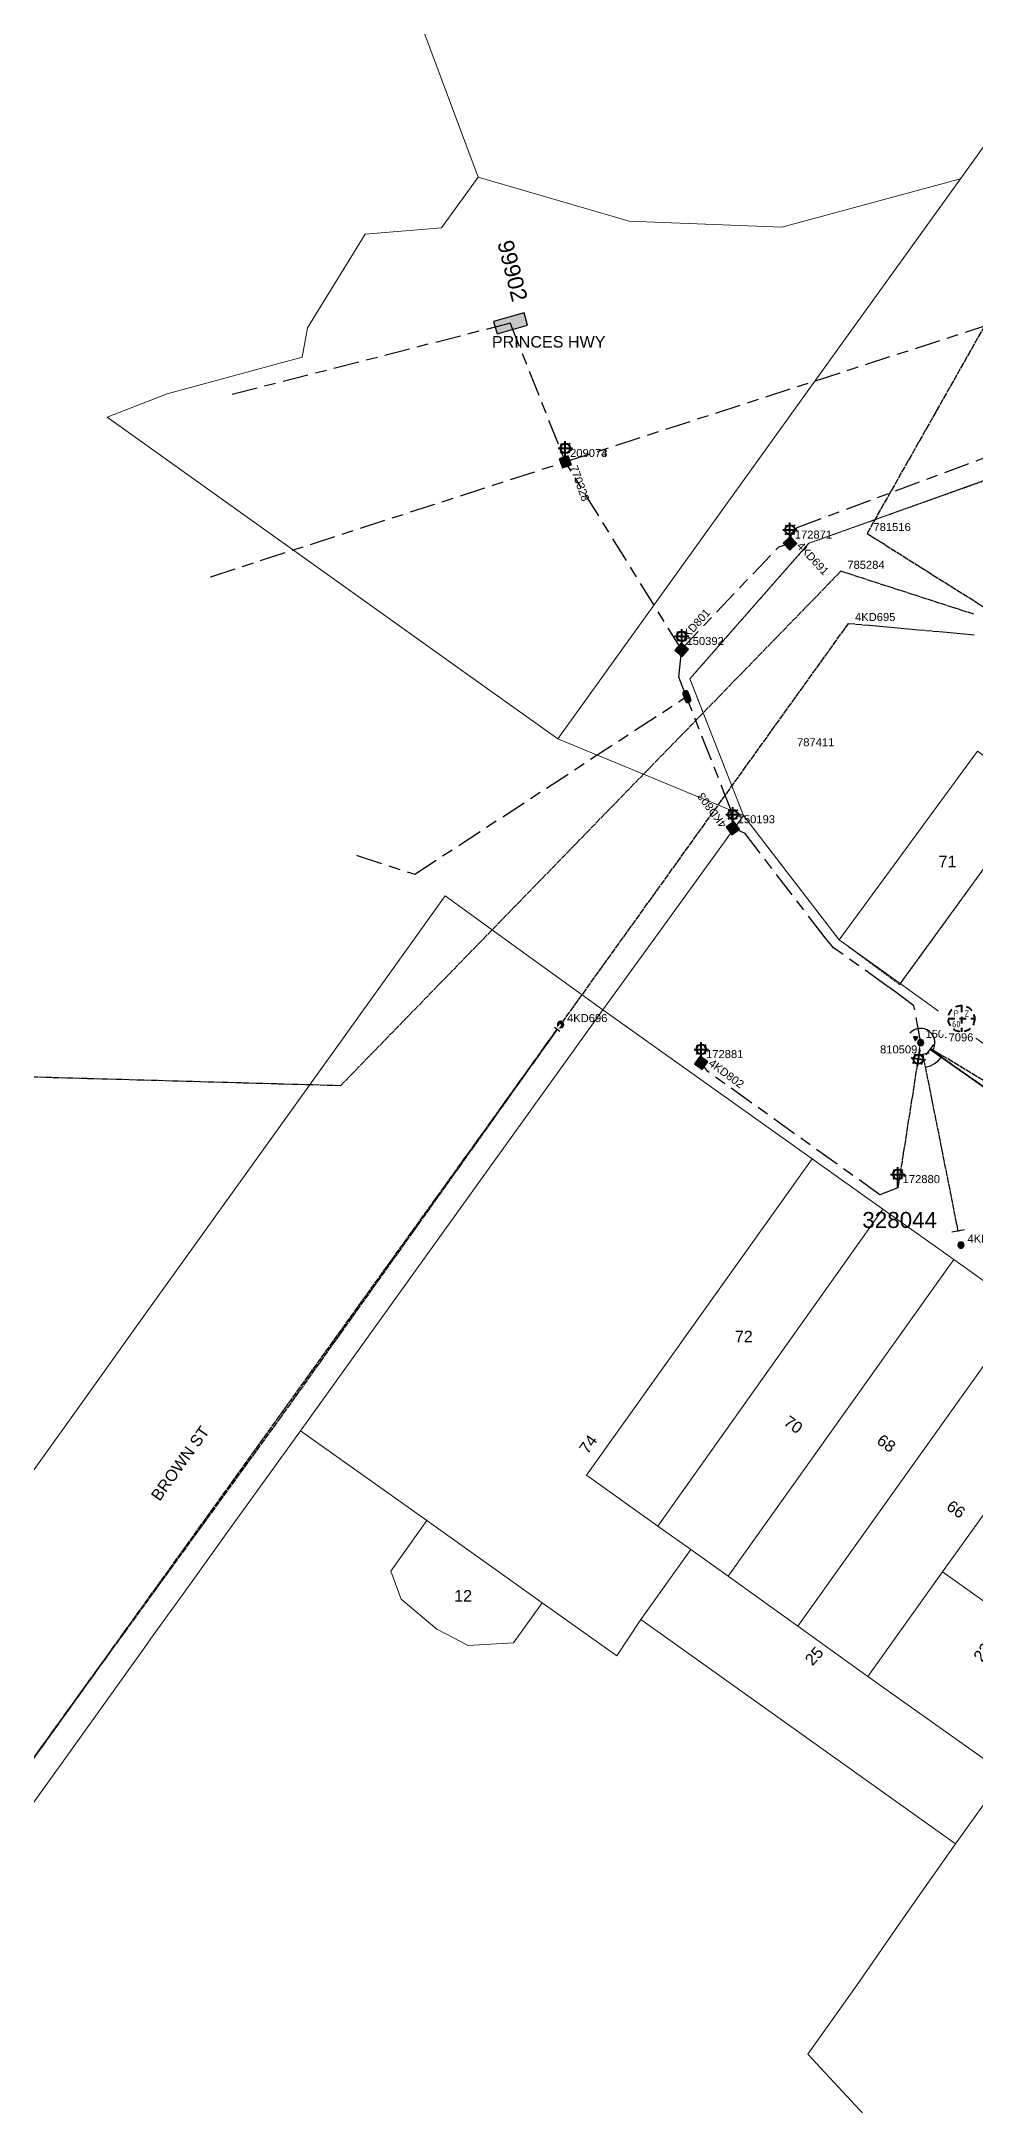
# Model space of a CAD drawing. Header units: metres. Extents: x 299415 to 303661, y 6161831 to 6163370.
# Drawn here: x 302942.8 to 303088.8, y 6162089.3 to 6162411.7 of the extents above; entities that cross this region are included whole.
import ezdxf
from ezdxf.enums import TextEntityAlignment as Align

# ---------------------------------------------------------------- set-up
doc = ezdxf.new("R2010")
doc.units = ezdxf.units.M
for name, pattern in [('Cable Exist OH', [1, 1, 0]), ('Cable Exist UG', [8.2, 4, -1.2, 1.8, -1.2]), ('Dash', [5, 3, -2]), ('HIDDEN', [0.375, 0.25, -0.125]), ('HIDDEN2', [0.1875, 0.125, -0.0625])]:
    doc.linetypes.add(name, pattern=pattern)
doc.layers.get('0').update_dxf_attribs({"color": 6})
for name, color, linetype in [('_USER 02 POLENUMEXT', 7, 'Continuous'), ('_USER 08 SLIGHTNUMEXT', 7, 'Continuous'), ('_USER 11 COLUMNNUMEXT', 7, 'Continuous'), ('Equip_LV_NEW', 2, 'Continuous'), ('Equip_SL_EXT', 7, 'Continuous'), ('Equip_SP_HV_NEW', 2, 'Continuous'), ('Equip_SP_SL_EXT', 7, 'Continuous'), ('Equip_SP_SL_MOD', 3, 'Continuous'), ('Mains_HV_EXT', 7, 'Continuous'), ('Mains_HV_MOD', 3, 'Continuous'), ('Mains_LV_EXT', 7, 'Continuous'), ('Mains_LV_MOD', 3, 'Continuous'), ('Mains_SL_EXT', 7, 'Continuous'), ('Mains_SL_MOD', 3, 'Continuous'), ('Mains_TR_EXT', 7, 'Continuous'), ('OH_Details_SP_MISC', 7, 'Continuous'), ('SupportsOH_SP_TR_HV_LV_SL_EXT', 7, 'Continuous'), ('SupportsOH_SP_TR_HV_LV_SL_MOD', 3, 'Continuous'), ('SupportsUG_SP_LV_EXT', 7, 'Continuous'), ('SupportsUG_SP_LV_SL_EXT', 7, 'Continuous')]:
    doc.layers.add(name, color=color, linetype=linetype)
for name, color, linetype, lineweight in [('Cadastre Land Parcels_SP_EXT', 9, 'Continuous', 5), ('Cadastre Other Property_SP_EXT', 9, 'HIDDEN', 5), ('Cadastre Road Names_SP_HV_LV_SL_EXT', 9, 'Continuous', 5), ('Cadastre Roads_SP_EXT', 9, 'Continuous', 5)]:
    doc.layers.add(name, color=color, linetype=linetype, lineweight=lineweight)
doc.layers.add('Features_HIDE', color=1, linetype='Continuous', plot=False)
doc.layers.get('Features_HIDE').off()
doc.styles.add('COLUMN_LABEL', font='arial.ttf')
doc.styles.add('iecARIAL', font='arial.ttf', dxfattribs={"height": 2})
doc.styles.add('IESYMBOL1', font='isocp.shx')
doc.styles.add('POLE_LABEL', font='arial.ttf')
doc.styles.add('SLCP_LABEL', font='arial.ttf', dxfattribs={"height": 3.5})
doc.styles.get("Standard").update_dxf_attribs({"font": 'arial.ttf'})

# ---------------------------------------------------------------- blocks, each defined once
blk = doc.blocks.new('COLUMN_EXT')
blk.add_hatch(color=256).paths.add_polyline_path([(-1.49, 1.48), (-1.49, -1.49), (1.48, -1.49), (1.48, 1.48)])
blk.add_lwpolyline([(-1.49, -1.49), (1.48, -1.49), (1.48, 1.48), (-1.49, 1.48)], close=True)
at = {"flags": 9}
for tag, style, p in [('STRUCTURE_PLANT_NUMBER', 'POLE_LABEL', (1.81, 0.03)), ('STREET_CODE', 'COLUMN_LABEL', (1.81, -0.2))]:
    blk.add_attdef(tag, text='', height=0.2, dxfattribs=dict(at, style=style)).set_placement(p, align=Align.MIDDLE_LEFT)
at = {"flags": 1}
blk.add_attdef('Z', (1.81, -2.35), '', height=0.2, dxfattribs=at)
at = {"flags": 9}
for tag, p in [('COLUMN_TYPE', (1.81, -0.4)), ('OWNED_BY', (1.81, -0.6)), ('STATE', (1.81, -0.8)), ('USAGE', (1.81, -1)), ('STREETNAME', (1.81, -1.6)), ('SUBURB', (1.81, -1.8)), ('LEGEND', (1.81, -1.2)), ('LOCATION', (1.81, -1.4)), ('NOTES', (1.81, -2))]:
    blk.add_attdef(tag, text='', height=0.2, dxfattribs=at).set_placement(p, align=Align.MIDDLE_LEFT)
at = {"layer": '_USER 11 COLUMNNUMEXT', "style": 'COLUMN_LABEL', "flags": 8}
blk.add_attdef('ASSET_NUM', text='', height=2.5, dxfattribs=at).set_placement((2, 2), align=Align.MIDDLE_LEFT)
blk = doc.blocks.new('PILLAR_EXT')
blk.add_hatch(color=256).paths.add_polyline_path([(-2.475, 0.99), (-2.475, -0.99), (2.475, -0.99), (2.475, 0.99)])
blk.add_lwpolyline([(-2.475, -0.99), (2.475, -0.99), (2.475, 0.99), (-2.475, 0.99)], close=True)
at = {"style": 'iecARIAL', "flags": 8}
blk.add_attdef('ASSET_NUM', (1.5, 3.5), '', height=2.5, dxfattribs=at)
for tag, p, flags in [('OWNED_BY', (0, -0.2), 9), ('STATE', (0, -0.4), 9), ('SUPPORT_TYPE', (0, -0.6), 9), ('STREETNAME', (0, -1.8), 9), ('SUBURB', (0, -2), 1), ('USAGE', (0, -0.8), 9), ('LEGEND', (0, -1), 9), ('LOCATION', (0, -1.2), 9), ('NOTES', (0, -1.4), 9), ('PARENT', (0, -1.6), 9)]:
    blk.add_attdef(tag, p, '', height=0.2, dxfattribs=dict(flags=flags))
blk = doc.blocks.new('SL_LANTERN_EXT')
at = {"lineweight": 40}
for p, q in [((0, 1.97), (0, 6.47)), ((-2.25, 4.22), (2.25, 4.22)), ((-1.46, 5.68), (-1.06, 5.28)), ((-1.46, 2.76), (-1.06, 3.16)), ((0, 0), (0, 2.72)), ((1.46, 5.68), (1.06, 5.28)), ((1.46, 2.76), (1.06, 3.16))]:
    blk.add_line(p, q, dxfattribs=at)
blk.add_circle((0, 4.22), 1.5, dxfattribs=at)
for tag, p, height, flags in [('OPERATING_VOLTAGE', (0.98, -1.65), 0.2, 9), ('ORIENTATION', (0.98, -1.85), 0.2, 9), ('OWNED_BY', (0.98, -2.05), 0.2, 9), ('STATE', (0.98, -2.25), 0.2, 9), ('CONSTRUCTED_VOLTAGE', (0.98, -0.65), 0.2, 9), ('CONTROL_TYPE', (0.98, -0.85), 0.2, 9), ('LANTERN_PURPOSE', (0.98, -1.05), 0.2, 9), ('LANTERN_TYPE', (0.98, -1.25), 0.2, 9), ('NO_PHASES', (0.98, -1.45), 0.2, 9), ('USAGE', (0.98, -2.45), 0.2, 9), ('CEXIST', (0.98, -2.65), 0.2, 9), ('CNEW', (0.98, -2.85), 0.2, 9), ('CNUMBER', (0.98, -3.05), 0.2, 9), ('CREMOVE', (0.98, -3.25), 0.2, 9), ('CREPLACE', (0.98, -3.45), 0.2, 9), ('LKINGHEIGHT', (0.98, -3.65), 0.2, 9), ('LBRACKET', (0.98, -3.85), 0.2, 9), ('LBRACKETVOCAB', (0.98, -4.05), 0.2, 9), ('LCATEGORY', (0.98, -4.25), 0.2, 9), ('LCHARGE1', (0.98, -4.45), 0.2, 9), ('LCHARGE1PERCENT', (0.98, -4.65), 0.2, 9), ('LCHARGE2', (0.98, -4.85), 0.2, 9), ('LCHARGE2PERCENT', (0.98, -5.05), 0.2, 9), ('LCHARGE3', (0.98, -5.25), 0.2, 9), ('LCHARGE3PERCENT', (0.98, -5.45), 0.2, 9), ('LEXIST', (0.98, -5.65), 0.2, 9), ('LLAMP', (0.98, -5.85), 0.2, 9), ('LLAMPVOCAB', (0.98, -6.05), 0.2, 9), ('LMAST', (0.98, -6.25), 0.2, 9), ('LMASTVOCAB', (0.98, -6.45), 0.2, 9), ('LNUMBER', (2.18, -3.25), 2.5, 8), ('STREETNAME', (0.98, -9.25), 0.2, 9), ('SUBURB', (0.98, -9.45), 0.2, 1), ('LNEW', (0.98, -6.65), 0.2, 9), ('LANTNUMBER', (0.98, -6.85), 0.2, 9), ('LOUTREACH', (0.98, -7.25), 0.2, 9), ('LOUTREACHVOCAB', (0.98, -7.45), 0.2, 9), ('LRATECODE', (0.98, -7.65), 0.2, 9), ('LREMOVE', (0.98, -7.85), 0.2, 9), ('LREPLACE', (0.98, -8.05), 0.2, 9), ('LTYPE', (0.98, -8.25), 0.2, 9), ('LTYPEVOCAB', (0.98, -8.45), 0.2, 9), ('LEGEND', (0.98, -8.65), 0.2, 9), ('LOCATION', (0.98, -8.85), 0.2, 9), ('NOTES', (0.98, -9.05), 0.2, 9)]:
    blk.add_attdef(tag, p, '', height=height, dxfattribs=dict(flags=flags))
at = {"layer": '_USER 08 SLIGHTNUMEXT', "style": 'iecARIAL', "flags": 8}
blk.add_attdef('ASSET_NUM', (1.5, 1.5), '', height=2.5, dxfattribs=at)
blk = doc.blocks.new('*U65')
at = {"lineweight": 40}
for p, q in [((0, 0), (-0.54, -3.67)), ((1.47, -5.48), (-2.98, -4.82)), ((-2.41, -6.38), (-1.96, -6.05)), ((-1.98, -3.5), (-1.65, -3.95)), ((-0.43, -2.92), (-1.08, -7.38)), ((0.48, -6.8), (0.14, -6.35)), ((0.9, -3.92), (0.45, -4.25))]:
    blk.add_line(p, q, dxfattribs=at)
blk.add_circle((-0.75, -5.15), 1.5, dxfattribs=at)
for tag, p, height, flags in [('OPERATING_VOLTAGE', (0.98, -1.65), 0.2, 9), ('ORIENTATION', (0.98, -1.85), 0.2, 9), ('OWNED_BY', (0.98, -2.05), 0.2, 9), ('STATE', (0.98, -2.25), 0.2, 9), ('CONSTRUCTED_VOLTAGE', (0.98, -0.65), 0.2, 9), ('CONTROL_TYPE', (0.98, -0.85), 0.2, 9), ('LANTERN_PURPOSE', (0.98, -1.05), 0.2, 9), ('LANTERN_TYPE', (0.98, -1.25), 0.2, 9), ('NO_PHASES', (0.98, -1.45), 0.2, 9), ('USAGE', (0.98, -2.45), 0.2, 9), ('CEXIST', (0.98, -2.65), 0.2, 9), ('CNEW', (0.98, -2.85), 0.2, 9), ('CNUMBER', (0.98, -3.05), 0.2, 9), ('CREMOVE', (0.98, -3.25), 0.2, 9), ('CREPLACE', (0.98, -3.45), 0.2, 9), ('LKINGHEIGHT', (0.98, -3.65), 0.2, 9), ('LBRACKET', (0.98, -3.85), 0.2, 9), ('LBRACKETVOCAB', (0.98, -4.05), 0.2, 9), ('LCATEGORY', (0.98, -4.25), 0.2, 9), ('LCHARGE1', (0.98, -4.45), 0.2, 9), ('LCHARGE1PERCENT', (0.98, -4.65), 0.2, 9), ('LCHARGE2', (0.98, -4.85), 0.2, 9), ('LCHARGE2PERCENT', (0.98, -5.05), 0.2, 9), ('LCHARGE3', (0.98, -5.25), 0.2, 9), ('LCHARGE3PERCENT', (0.98, -5.45), 0.2, 9), ('LEXIST', (0.98, -5.65), 0.2, 9), ('LLAMP', (0.98, -5.85), 0.2, 9), ('LLAMPVOCAB', (0.98, -6.05), 0.2, 9), ('LMAST', (0.98, -6.25), 0.2, 9), ('LMASTVOCAB', (0.98, -6.45), 0.2, 9), ('LNUMBER', (2.18, -3.25), 2.5, 8), ('STREETNAME', (0.98, -9.25), 0.2, 9), ('SUBURB', (0.98, -9.45), 0.2, 1), ('LNEW', (0.98, -6.65), 0.2, 9), ('LANTNUMBER', (0.98, -6.85), 0.2, 9), ('LOUTREACH', (0.98, -7.25), 0.2, 9), ('LOUTREACHVOCAB', (0.98, -7.45), 0.2, 9), ('LRATECODE', (0.98, -7.65), 0.2, 9), ('LREMOVE', (0.98, -7.85), 0.2, 9), ('LREPLACE', (0.98, -8.05), 0.2, 9), ('LTYPE', (0.98, -8.25), 0.2, 9), ('LTYPEVOCAB', (0.98, -8.45), 0.2, 9), ('LEGEND', (0.98, -8.65), 0.2, 9), ('LOCATION', (0.98, -8.85), 0.2, 9), ('NOTES', (0.98, -9.05), 0.2, 9)]:
    blk.add_attdef(tag, p, '', height=height, dxfattribs=dict(flags=flags))
at = {"layer": '_USER 08 SLIGHTNUMEXT', "style": 'iecARIAL', "flags": 8}
blk.add_attdef('ASSET_NUM', (1.5, 1.5), '', height=2.5, dxfattribs=at)
blk = doc.blocks.new('POLE_EXT')
blk.add_hatch(color=256).paths.add_polyline_path([(-1, 0, 1), (1, 0, 1)])
blk.add_lwpolyline([(-1, 0, 1), (1, 0, 1)], format="xyb", close=True)
for tag, height, flags, p in [('pNumber', 2.5, 8, (-17.84, 2.07)), ('OWNED_BY', 0.2, 9, (1.35, -0.4)), ('SPECIAL_USE', 0.2, 9, (1.35, -0.8)), ('STATE', 0.2, 9, (1.35, -1)), ('cLV', 0.2, 9, (1.35, -1.4)), ('hDepth', 0.2, 9, (1.35, -1.6)), ('hDia', 0.2, 9, (1.35, -1.8)), ('cHV', 0.2, 9, (1.35, -2)), ('PARENT', 0.2, 9, (1.35, -0.6)), ('USAGE', 0.2, 9, (1.35, -1.2)), ('LBRACKET', 0.2, 9, (1.35, -2.2)), ('LExisting', 0.2, 9, (1.35, -2.4)), ('LANTNUMBER', 0.2, 9, (1.35, -2.6)), ('LOther', 0.2, 9, (1.35, -2.8)), ('LRemove', 0.2, 9, (1.35, -3)), ('LEGEND', 0.2, 9, (1.35, -3.2)), ('cLinedev', 0.2, 9, (1.35, -3.4)), ('pExisting', 0.2, 9, (1.35, -3.8)), ('pFooting', 0.2, 9, (1.35, -4.4)), ('pNew', 0.2, 9, (1.35, -4.6)), ('pRelocate', 0.2, 9, (1.35, -5)), ('pRemove', 0.2, 9, (1.35, -5.2)), ('pReplace', 0.2, 9, (1.35, -5.4)), ('pStay', 0.2, 9, (1.35, -5.6)), ('pType', 0.2, 9, (1.35, -5.8)), ('cspan', 0.2, 9, (1.35, -6)), ('STREETNAME', 0.2, 9, (1.35, -6.2)), ('SUBURB', 0.2, 9, (1.35, -6.4)), ('LOCATION', 0.2, 9, (1.35, -3.6)), ('PFNUMBER', 0.2, 9, (1.35, -4)), ('NEWPFNUMBER', 0.2, 9, (1.35, -4.2)), ('OPERATED_BY', 0.2, 9, (1.36, -7.01)), ('NOTES', 0.2, 9, (1.35, -6.6)), ('MAINTAINED_BY', 0.2, 9, (1.36, -6.81))]:
    blk.add_attdef(tag, text='', height=height, dxfattribs=dict(flags=flags)).set_placement(p, align=Align.MIDDLE_LEFT)
at = {"style": 'POLE_LABEL', "flags": 9}
for tag, p in [('STRUCTURE_PLANT_NUMBER', (1.35, 0.03)), ('STREET_CODE', (1.35, -0.2))]:
    blk.add_attdef(tag, text='', height=0.2, dxfattribs=at).set_placement(p, align=Align.MIDDLE_LEFT)
at = {"flags": 1}
blk.add_attdef('Z', (1.35, -7.33), '', height=0.2, dxfattribs=at)
at = {"layer": '_USER 02 POLENUMEXT', "style": 'POLE_LABEL', "flags": 8}
blk.add_attdef('ASSET_NUM', text='', height=2.5, dxfattribs=at).set_placement((2, 2), align=Align.MIDDLE_LEFT)
blk = doc.blocks.new('SL_STJ_EXT')
h = blk.add_hatch(color=256)
edge = h.paths.add_edge_path()
edge.add_ellipse((-0.59, 0.13), major_axis=(0.226, 0.226), ratio=1, start_angle=45, end_angle=135)
edge.add_line((-0.91, 0.13), (-0.91, -0.13))
edge.add_ellipse((-0.59, -0.13), major_axis=(0.226, 0.226), ratio=1, start_angle=135, end_angle=225)
edge.add_line((-0.59, -0.45), (0.59, -0.45))
edge.add_ellipse((0.59, -0.13), major_axis=(-0.226, 0.226), ratio=1, start_angle=135, end_angle=225)
edge.add_line((0.91, -0.13), (0.91, 0.13))
edge.add_ellipse((0.59, 0.13), major_axis=(-0.226, 0.226), ratio=1, start_angle=225, end_angle=315)
edge.add_line((0.59, 0.45), (-0.59, 0.45))
blk.add_lwpolyline([(-0.91, 0.13), (-0.91, -0.13, 0.414214), (-0.59, -0.45), (0.59, -0.45, 0.414214), (0.91, -0.13), (0.91, 0.13, 0.414214), (0.59, 0.45), (-0.59, 0.45, 0.414214)], format="xyb", close=True)
at = {"flags": 1}
blk.add_attdef('Z', (0, 0), '', height=0.2, dxfattribs=at)
at = {"flags": 9}
for tag, p in [('ORIENTATION', (0, 0)), ('USAGE', (0, -0.2)), ('LEGEND', (0, -0.4)), ('NOTES', (0, -0.6))]:
    blk.add_attdef(tag, text='', height=0.2, dxfattribs=at).set_placement(p, align=Align.MIDDLE_LEFT)
blk = doc.blocks.new('End Shackle_EXT')
blk.add_wipeout([(0, 0.25), (1.81, 0.25), (1.82, -0.25), (0, -0.25)])
blk.add_line((1.81, -1), (1.81, 1))
at = {"flags": 1}
blk.add_attdef('Z', (0, 0), '', height=0.2, dxfattribs=at)
at = {"flags": 9}
for tag, p in [('CONNECTOR_TYPE', (0, 0)), ('CONSTRUCTED_VOLTAGE', (0, -0.2)), ('OPERATING_VOLTAGE', (0, -0.6)), ('ORIENTATION', (0, -0.8)), ('OWNED_BY', (0, -1)), ('STATE', (0, -1.2)), ('NO_PHASES', (0, -0.4)), ('USAGE', (0, -1.4)), ('NOTES', (0, -1.6))]:
    blk.add_attdef(tag, text='', height=0.2, dxfattribs=at).set_placement(p, align=Align.MIDDLE_LEFT)
blk = doc.blocks.new('*U110')
blk.add_wipeout([(-0.08, 0.24), (2.06, 0.92), (2.21, 0.44), (0.08, -0.24)])
blk.add_line((2.44, -0.27), (1.83, 1.63))
at = {"flags": 1}
blk.add_attdef('Z', (0, 0), '', height=0.2, dxfattribs=at)
at = {"flags": 9}
for tag, p in [('CONNECTOR_TYPE', (0, 0)), ('CONSTRUCTED_VOLTAGE', (0, -0.2)), ('OPERATING_VOLTAGE', (0, -0.6)), ('ORIENTATION', (0, -0.8)), ('OWNED_BY', (0, -1)), ('STATE', (0, -1.2)), ('NO_PHASES', (0, -0.4)), ('USAGE', (0, -1.4)), ('NOTES', (0, -1.6))]:
    blk.add_attdef(tag, text='', height=0.2, dxfattribs=at).set_placement(p, align=Align.MIDDLE_LEFT)
blk = doc.blocks.new('SLCP_ZELL_EXT')
blk.add_wipeout([(-0.24, 7.5), (-0.71, 7.47), (-1.17, 7.41), (-1.64, 7.32), (-2.09, 7.21), (-2.54, 7.06), (-2.98, 6.89), (-3.41, 6.69), (-3.82, 6.46), (-4.22, 6.21), (-4.6, 5.93), (-4.96, 5.63), (-5.31, 5.31), (-5.63, 4.96), (-5.93, 4.6), (-6.21, 4.22), (-6.46, 3.82), (-6.69, 3.41), (-6.89, 2.98), (-7.06, 2.54), (-7.21, 2.09), (-7.32, 1.64), (-7.41, 1.17), (-7.47, 0.71), (-7.5, 0.24), (-7.5, -0.24), (-7.47, -0.71), (-7.41, -1.17), (-7.32, -1.64), (-7.21, -2.09), (-7.06, -2.54), (-6.89, -2.98), (-6.69, -3.41), (-6.46, -3.82), (-6.21, -4.22), (-5.93, -4.6), (-5.63, -4.96), (-5.31, -5.31), (-4.96, -5.63), (-4.6, -5.93), (-4.22, -6.21), (-3.82, -6.46), (-3.41, -6.69), (-2.98, -6.89), (-2.54, -7.06), (-2.09, -7.21), (-1.64, -7.32), (-1.17, -7.41), (-0.71, -7.47), (-0.24, -7.5), (0.24, -7.5), (0.71, -7.47), (1.17, -7.41), (1.64, -7.32), (2.09, -7.21), (2.54, -7.06), (2.98, -6.89), (3.41, -6.69), (3.82, -6.46), (4.22, -6.21), (4.6, -5.93), (4.96, -5.63), (5.31, -5.31), (5.63, -4.96), (5.93, -4.6), (6.21, -4.22), (6.46, -3.82), (6.69, -3.41), (6.89, -2.98), (7.06, -2.54), (7.21, -2.09), (7.32, -1.64), (7.41, -1.17), (7.47, -0.71), (7.5, -0.24), (7.5, 0.24), (7.47, 0.71), (7.41, 1.17), (7.32, 1.64), (7.21, 2.09), (7.06, 2.54), (6.89, 2.98), (6.69, 3.41), (6.46, 3.82), (6.21, 4.22), (5.93, 4.6), (5.63, 4.96), (5.31, 5.31), (4.96, 5.63), (4.6, 5.93), (4.22, 6.21), (3.82, 6.46), (3.41, 6.69), (2.98, 6.89), (2.54, 7.06), (2.09, 7.21), (1.64, 7.32), (1.17, 7.41), (0.71, 7.47), (0.24, 7.5)])
at = {"linetype": 'Dash', "lineweight": 40, "ltscale": 0.7}
for p, q in [((-4.11, 0), (4.11, 0)), ((0, 4.11), (0, -4.11))]:
    blk.add_line(p, q, dxfattribs=at)
blk.add_circle((0, 0), 4.11, dxfattribs=at)
at = {"lineweight": 40, "style": 'IESYMBOL1'}
for s, p in [('P', (-1.6, 0)), ('Z', (1.7, 0)), ('60', (-1.61, -3.31))]:
    blk.add_text(s, height=2, dxfattribs=at).set_placement(p, align=Align.BOTTOM_CENTER)
at = {"flags": 1}
blk.add_attdef('Z', (0, 0), '', height=0.2, dxfattribs=at)
at = {"style": 'SLCP_LABEL'}
for tag, height, flags, p in [('ASSET_NUM', 2.5, 8, (2, 2)), ('STREET_CODE', 0.2, 9, (0, -0.2))]:
    blk.add_attdef(tag, text='', height=height, dxfattribs=dict(at, flags=flags)).set_placement(p, align=Align.MIDDLE_LEFT)
at = {"flags": 9}
for tag, p in [('CONSTRUCTED_VOLTAGE', (0, -0.4)), ('CONTROL_TYPE', (0, -0.6)), ('OPERATING_VOLTAGE', (0, -1)), ('ORIENTATION', (0, -1.2)), ('OWNED_BY', (0, -1.4)), ('STATE', (0, -2)), ('NO_PHASES', (0, -0.8)), ('USAGE', (0, -1.6)), ('LOCATION', (0, -1.8)), ('NOTES', (0, -2.2))]:
    blk.add_attdef(tag, text='', height=0.2, dxfattribs=at).set_placement(p, align=Align.MIDDLE_LEFT)
blk = doc.blocks.new('UGOH_NEW')
blk.add_hatch(color=256).paths.add_polyline_path([(-0.75, 1.7), (0.75, 1.7), (0, 3)])
blk.add_lwpolyline([(-0.75, 1.7), (0.75, 1.7), (0, 3)], close=True)
for tag, flags, p in [('CONSTRUCTED_VOLTAGE', 9, (1.5, 0)), ('ACTUAL_STATUS', 9, (1.5, -1.6)), ('OPERATING_VOLTAGE', 9, (1.5, -0.2)), ('ORIENTATION', 9, (1.5, -0.4)), ('STATE', 9, (1.5, -0.6)), ('OWNED_BY', 9, (1.5, -1)), ('OPERATED_BY', 9, (1.5, -1.2)), ('TYPE', 1, (1.5, -2)), ('USAGE', 9, (1.5, -0.8)), ('MAINTAINED_BY', 9, (1.5, -1.4)), ('NUMBER_OF_PHASES', 9, (1.5, -1.8))]:
    blk.add_attdef(tag, text='', height=0.2, dxfattribs=dict(flags=flags)).set_placement(p, align=Align.MIDDLE_LEFT)
blk = doc.blocks.new('LV_End Shackle_NEW')
for tag, flags, p in [('Z', 1, (1.5, -2.2)), ('USAGE', 9, (1.5, -1.8)), ('NOTES', 9, (1.5, -2))]:
    blk.add_attdef(tag, text='', height=0.2, dxfattribs=dict(flags=flags)).set_placement(p, align=Align.MIDDLE_LEFT)
blk.add_wipeout([(-0.25, 0), (-0.25, 1.81), (0.25, 1.82), (0.25, 0)])
blk.add_line((1, 1.81), (-1, 1.81))
at = {"flags": 9}
for tag, p in [('CONNECTOR_TYPE', (1.5, 0)), ('CONSTRUCTED_VOLTAGE', (1.5, -0.2)), ('OPERATING_VOLTAGE', (1.5, -0.6)), ('ORIENTATION', (1.5, -0.8)), ('OWNED_BY', (1.5, -1)), ('OPERATED_BY', (1.5, -1.2)), ('STATE', (1.5, -1.6)), ('NO_PHASES', (1.5, -0.4)), ('MAINTAINED_BY', (1.5, -1.4))]:
    blk.add_attdef(tag, text='', height=0.2, dxfattribs=at).set_placement(p, align=Align.MIDDLE_LEFT)

msp = doc.modelspace()

# ---------------------------------------------------------------- linework, layer by layer
at = {"layer": 'Cadastre Land Parcels_SP_EXT', "linetype": 'Continuous'}
for points in [[(302921.53, 6162476.8), (302956.71, 6162471.37), (302975.59, 6162460.16), (302992.42, 6162440.4), (303011.08, 6162390.49), (303034.64, 6162383.59), (303058.5, 6162382.66), (303086.37, 6162390.22), (303107.05, 6162419.08), (303117.69, 6162433.93), (303083.53, 6162441.33), (303055.48, 6162446.85), (303027.59, 6162453.76), (303015.08, 6162463.51), (302982.1, 6162489.38), (302953.82, 6162517.93), (302948.85, 6162532.44), (302925.15, 6162551.13)], [(303090.11, 6162343.14), (303062.71, 6162333.29), (303044.13, 6162312.12), (303052.49, 6162290.78), (303067.42, 6162271.36), (303089.03, 6162300.81)]]:
    msp.add_lwpolyline(points, dxfattribs=at)
for points in [[(303098.46, 6162294.09), (303089.03, 6162300.81), (303067.42, 6162271.36), (303076.95, 6162264.55), (303098.46, 6162294.09)], [(303109.3, 6162286.31), (303106.59, 6162288.26), (303098.46, 6162294.09), (303076.95, 6162264.55), (303087.62, 6162256.86), (303109.3, 6162286.31)], [(303119.16, 6162279.21), (303109.3, 6162286.31), (303087.62, 6162256.86), (303097.65, 6162249.67), (303119.16, 6162279.21)], [(303032.7, 6162159.55), (303036.49, 6162165.21), (303044.29, 6162176.13), (303039.14, 6162179.77), (303027.96, 6162187.76), (303063.2, 6162237.18), (303030.53, 6162260.45), (302983.31, 6162194.69), (303003.03, 6162180.66), (303021.07, 6162167.84), (303032.7, 6162159.55)], [(303074.28, 6162229.3), (303063.2, 6162237.18), (303027.96, 6162187.76), (303039.14, 6162179.77), (303074.28, 6162229.3)], [(303085.32, 6162221.42), (303074.28, 6162229.3), (303039.14, 6162179.77), (303044.29, 6162176.13), (303050.08, 6162171.98), (303085.32, 6162221.42)], [(303096.27, 6162213.64), (303085.32, 6162221.42), (303050.08, 6162171.98), (303060.98, 6162164.19), (303096.27, 6162213.64)], [(303107.34, 6162205.75), (303096.27, 6162213.64), (303060.98, 6162164.19), (303071.94, 6162156.33), (303083.6, 6162172.64), (303107.34, 6162205.75)], [(303118.02, 6162198.07), (303107.34, 6162205.75), (303083.6, 6162172.64), (303094.39, 6162164.96), (303118.02, 6162198.07)], [(303021.07, 6162167.84), (303003.03, 6162180.66), (302997.41, 6162172.76), (302999.02, 6162168.37), (303004.62, 6162163.68), (303009.5, 6162161.15), (303016.59, 6162161.59), (303021.07, 6162167.84)], [(303036.49, 6162165.21), (303085.61, 6162130.16), (303093.4, 6162141.07), (303071.94, 6162156.33), (303060.98, 6162164.19), (303050.08, 6162171.98), (303044.29, 6162176.13), (303036.49, 6162165.21)], [(303094.39, 6162164.96), (303083.6, 6162172.64), (303071.94, 6162156.33), (303093.4, 6162141.07), (303105.32, 6162157.21), (303094.39, 6162164.96)]]:
    msp.add_lwpolyline(points, close=True, dxfattribs=at)
at = {"layer": 'Cadastre Other Property_SP_EXT', "linetype": 'HIDDEN2'}
msp.add_lwpolyline([(303139.38, 6162264.72), (303152.33, 6162282.94), (303155.65, 6162280.53), (303158.29, 6162284.01), (303158.29, 6162284.01, -0.000078), (303159.85, 6162338.34), (303159.85, 6162338.34), (303160.22, 6162352.88), (303160.6, 6162364.19), (303181.33, 6162372.98), (303198.76, 6162372.01), (303199.09, 6162385.82), (303188.2, 6162384.83), (303177.49, 6162381.59), (303147.26, 6162362.78), (303102.46, 6162347.43), (303062.71, 6162333.29), (303044.13, 6162312.12), (303052.49, 6162290.78), (303067.42, 6162271.36), (303076.9, 6162264.35), (303098.46, 6162294.09), (303139.38, 6162264.72)], format="xyb", close=True, dxfattribs=at)
at = {"layer": 'Cadastre Roads_SP_EXT', "linetype": 'Continuous'}
for points in [[(303044.13, 6162312.12), (303062.71, 6162333.29), (303090.11, 6162343.14), (303106.64, 6162348.88), (303147.26, 6162362.78), (303177.49, 6162381.59), (303188.13, 6162384.8), (303199.09, 6162385.82), (303172.31, 6162421.94), (303171.82, 6162422.6), (303159.1, 6162439.76), (303140.39, 6162465), (303117.69, 6162433.93), (303107.05, 6162419.08), (303086.37, 6162390.22), (303067.23, 6162363.6), (303023.5, 6162302.77), (303052.49, 6162290.78), (303044.13, 6162312.12)], [(303023.5, 6162302.77), (303067.23, 6162363.6), (303086.37, 6162390.22), (303058.5, 6162382.66), (303034.64, 6162383.59), (303011.08, 6162390.49), (303005.35, 6162382.54), (302993.43, 6162381.56), (302984.4, 6162366.94), (302983.61, 6162362.34), (302962.52, 6162356.62), (302953.12, 6162353), (303007.96, 6162313.86), (303023.5, 6162302.77)], [(303067.42, 6162271.36), (303052.49, 6162290.78), (303040.67, 6162274.45), (303030.53, 6162260.45), (303063.2, 6162237.18), (303074.28, 6162229.3), (303085.32, 6162221.42), (303096.27, 6162213.64), (303107.34, 6162205.75), (303118.02, 6162198.07), (303128.96, 6162190.28), (303137.05, 6162201.57), (303146.46, 6162214.72), (303117.65, 6162235.35), (303107.7, 6162242.47), (303097.65, 6162249.67), (303087.62, 6162256.86), (303076.95, 6162264.55), (303067.42, 6162271.36)], [(302924.73, 6162113.2), (302936.39, 6162129.33), (302948.27, 6162145.89), (302959.43, 6162161.46), (302959.97, 6162162.22), (302965.97, 6162170.56), (302971.74, 6162178.57), (302977.13, 6162186.08), (302983.31, 6162194.69), (303030.53, 6162260.45), (303016.68, 6162270.43), (303005.89, 6162278.21), (302998.04, 6162267.26), (302977.08, 6162238), (302959.35, 6162213.27), (302946.98, 6162196), (302888.4, 6162114.23), (302899.87, 6162108.09), (302915.18, 6162099.91), (302924.73, 6162113.2)], [(303153.5, 6162172.68), (303139.7, 6162182.57), (303128.96, 6162190.28), (303105.32, 6162157.21), (303093.4, 6162141.07), (303085.61, 6162130.16), (303077.97, 6162119.31), (303070.37, 6162108.3), (303062.57, 6162097.34), (303074.05, 6162084.92), (303083.63, 6162074.56), (303095.02, 6162090.59), (303106.8, 6162107.22), (303118.48, 6162123.55), (303153.5, 6162172.68)]]:
    msp.add_lwpolyline(points, close=True, dxfattribs=at)
at = {"layer": 'Mains_HV_EXT', "linetype": 'Cable Exist OH'}
msp.add_lwpolyline([(303023.94, 6162258.14), (302980.28, 6162196.89), (302952.59, 6162158.77), (302935.88, 6162135.5)], dxfattribs=at)
at = {"layer": 'Mains_LV_EXT', "linetype": 'Cable Exist OH'}
msp.add_lwpolyline([(303008.79, 6162236.98), (303023.94, 6162258.14)], dxfattribs=at)
at = {"layer": 'Mains_SL_EXT', "linetype": 'Cable Exist UG'}
for points in [[(303024.76, 6162346.05), (303097.33, 6162369.56)], [(302972.66, 6162356.58), (303016.15, 6162367.72)], [(303016.01, 6162367.78), (303024.67, 6162346.01)], [(302969.27, 6162328.06), (302969.3, 6162328.07), (303024.67, 6162346.02), (303024.76, 6162346.05)], [(303042.85, 6162316.66), (303024.67, 6162346.02)], [(303059.76, 6162333.28), (303060.07, 6162334.91), (303060.89, 6162335.77), (303091.65, 6162347.24)], [(303042.65, 6162316.62), (303058.02, 6162332.76), (303059.76, 6162333.28)], [(303043.56, 6162309.41), (303042.38, 6162312.41), (303042.87, 6162316.72)], [(302992.06, 6162284.58), (302992.19, 6162284.54), (303001.17, 6162281.61), (303043.53, 6162309.3)], [(303050.87, 6162288.9), (303050.48, 6162291.81), (303050.48, 6162291.81), (303043.56, 6162309.41)], [(303076.6, 6162232.62), (303073.8, 6162231.53), (303046.91, 6162250.8), (303045.9, 6162252.14)]]:
    msp.add_lwpolyline(points, dxfattribs=at)
at = {"layer": 'Mains_SL_MOD', "linetype": 'Cable Exist UG'}
msp.add_lwpolyline([(303080.17, 6162255.3), (303079.12, 6162261.05), (303079.12, 6162261.05), (303076.08, 6162263.32), (303074.74, 6162264.29), (303074.74, 6162264.29), (303066.54, 6162270.13), (303065.11, 6162271.9), (303065.11, 6162271.9), (303052.75, 6162287.98), (303050.75, 6162288.9)], dxfattribs=at)
at = {"layer": 'Mains_SL_MOD', "linetype": 'Cable Exist OH'}
msp.add_lwpolyline([(303080.17, 6162255.3), (303076.6, 6162232.62)], dxfattribs=at)
at = {"layer": 'Mains_TR_EXT', "linetype": 'Cable Exist OH'}
msp.add_lwpolyline([(303286.42, 6163161.73), (303308.96, 6163057.3), (303234.51, 6162937.45), (303178.2, 6162845.26), (303113.75, 6162758.11), (303050.53, 6162672.45), (303032.14, 6162580.3), (303099.06, 6162529.92), (303145.98, 6162465.85), (303071.79, 6162334.84), (303091.03, 6162322.71)], dxfattribs=at)

# ---------------------------------------------------------------- block references
at = {"layer": 'Equip_SL_EXT', "rotation": 290.7790767034503}
msp.add_blockref('SL_STJ_EXT', (303043.66, 6162309.34), dxfattribs=at)
at = {"layer": 'Equip_SP_HV_NEW', "xscale": 0.5, "yscale": 0.5, "zscale": 0.5, "rotation": 48.8375748215031}
msp.add_blockref('UGOH_NEW', (303080.17, 6162255.3), dxfattribs=at)
at = {"layer": 'Equip_SP_SL_EXT'}
ref = msp.add_blockref('SL_LANTERN_EXT', (303024.67, 6162346.02), dxfattribs=dict(at, xscale=0.5, yscale=0.5, zscale=0.5))
ref.add_attrib('ASSET_NUM', '209074', (303025.42, 6162346.77), dxfattribs={"layer": '_USER 08 SLIGHTNUMEXT', "height": 1.25, "style": 'iecARIAL'})
ref = msp.add_blockref('SL_LANTERN_EXT', (303024.67, 6162346.02), dxfattribs=dict(at, xscale=0.5, yscale=0.5, zscale=0.5))
ref.add_attrib('ASSET_NUM', '209073', (303025.42, 6162346.77), dxfattribs={"layer": '_USER 08 SLIGHTNUMEXT', "height": 1.25, "style": 'iecARIAL'})
ref = msp.add_blockref('SL_LANTERN_EXT', (303059.76, 6162333.28), dxfattribs=dict(at, xscale=0.5, yscale=0.5, zscale=0.5))
ref.add_attrib('ASSET_NUM', '172871', (303060.51, 6162334.03), dxfattribs={"layer": '_USER 08 SLIGHTNUMEXT', "height": 1.25, "style": 'iecARIAL'})
ref = msp.add_blockref('SL_LANTERN_EXT', (303042.85, 6162316.66), dxfattribs=dict(at, xscale=0.5, yscale=0.5, zscale=0.5))
ref.add_attrib('ASSET_NUM', '150392', (303043.6, 6162317.41), dxfattribs={"layer": '_USER 08 SLIGHTNUMEXT', "height": 1.25, "style": 'iecARIAL'})
ref = msp.add_blockref('SL_LANTERN_EXT', (303050.84, 6162288.82), dxfattribs=dict(at, xscale=0.5, yscale=0.5, zscale=0.5))
ref.add_attrib('ASSET_NUM', '150193', (303051.59, 6162289.57), dxfattribs={"layer": '_USER 08 SLIGHTNUMEXT', "height": 1.25, "style": 'iecARIAL'})
ref = msp.add_blockref('SL_LANTERN_EXT', (303045.9, 6162252.14), dxfattribs=dict(at, xscale=0.5, yscale=0.5, zscale=0.5))
ref.add_attrib('ASSET_NUM', '172881', (303046.65, 6162252.89), dxfattribs={"layer": '_USER 08 SLIGHTNUMEXT', "height": 1.25, "style": 'iecARIAL'})
ref = msp.add_blockref('SL_LANTERN_EXT', (303076.6, 6162232.62), dxfattribs=dict(at, xscale=0.5, yscale=0.5, zscale=0.5))
ref.add_attrib('ASSET_NUM', '172880', (303077.35, 6162233.37), dxfattribs={"layer": '_USER 08 SLIGHTNUMEXT', "height": 1.25, "style": 'iecARIAL'})
at = {"layer": 'Equip_SP_SL_MOD'}
ref = msp.add_blockref('*U65', (303080.17, 6162255.3), dxfattribs=dict(at, xscale=0.5, yscale=0.5, zscale=0.5))
ref.add_attrib('ASSET_NUM', '150194', (303080.92, 6162256.05), dxfattribs={"layer": '_USER 08 SLIGHTNUMEXT', "height": 1.25, "style": 'iecARIAL'})
at = {"layer": 'Features_HIDE'}
ref = msp.add_blockref('POLE_EXT', (303071.79, 6162334.84), dxfattribs=dict(at, xscale=0.5, yscale=0.5, zscale=0.5))
ref.add_attrib('ASSET_NUM', '781516', dxfattribs={"layer": '_USER 02 POLENUMEXT', "height": 1.25, "style": 'POLE_LABEL'}).set_placement((303072.79, 6162335.84), align=Align.MIDDLE_LEFT)
ref = msp.add_blockref('POLE_EXT', (303067.71, 6162328.93), dxfattribs=dict(at, xscale=0.5, yscale=0.5, zscale=0.5))
ref.add_attrib('ASSET_NUM', '785284', dxfattribs={"layer": '_USER 02 POLENUMEXT', "height": 1.25, "style": 'POLE_LABEL'}).set_placement((303068.71, 6162329.93), align=Align.MIDDLE_LEFT)
ref = msp.add_blockref('POLE_EXT', (303068.91, 6162320.78), dxfattribs=dict(at, xscale=0.5, yscale=0.5, zscale=0.5))
ref.add_attrib('ASSET_NUM', '4KD695', dxfattribs={"layer": '_USER 02 POLENUMEXT', "height": 1.25, "style": 'POLE_LABEL'}).set_placement((303069.91, 6162321.78), align=Align.MIDDLE_LEFT)
ref = msp.add_blockref('POLE_EXT', (303059.86, 6162301.22), dxfattribs=dict(at, xscale=0.5, yscale=0.5, zscale=0.5))
ref.add_attrib('ASSET_NUM', '787411', dxfattribs={"layer": '_USER 02 POLENUMEXT', "height": 1.25, "style": 'POLE_LABEL'}).set_placement((303060.86, 6162302.22), align=Align.MIDDLE_LEFT)
ref = msp.add_blockref('POLE_EXT', (303069.06, 6162225.61), dxfattribs=at)
ref.add_attrib('ASSET_NUM', '328044', dxfattribs={"layer": '_USER 02 POLENUMEXT', "height": 2.5, "style": 'POLE_LABEL'}).set_placement((303071.06, 6162227.61), align=Align.MIDDLE_LEFT)
at = {"layer": 'SupportsOH_SP_TR_HV_LV_SL_EXT'}
ref = msp.add_blockref('POLE_EXT', (303023.94, 6162258.14), dxfattribs=dict(at, xscale=0.5, yscale=0.5, zscale=0.5))
ref.add_attrib('ASSET_NUM', '4KD696', dxfattribs={"layer": '_USER 02 POLENUMEXT', "height": 1.25, "style": 'POLE_LABEL'}).set_placement((303024.94, 6162259.14), align=Align.MIDDLE_LEFT)
at = {"layer": 'SupportsUG_SP_LV_EXT'}
ref = msp.add_blockref('PILLAR_EXT', (303016.13, 6162367.64), dxfattribs=dict(at, rotation=15.96422079276096))
ref.add_attrib('ASSET_NUM', '99902', dxfattribs={"layer": '0', "height": 2.5, "rotation": 284.1816, "style": 'iecARIAL'}).set_placement((303017.63, 6162371.14), align=Align.MIDDLE_RIGHT)
at = {"layer": 'SupportsUG_SP_LV_SL_EXT'}
ref = msp.add_blockref('COLUMN_EXT', (303024.67, 6162346.02), dxfattribs=dict(at, xscale=0.5, yscale=0.5, zscale=0.5, rotation=289.6040880707796))
ref.add_attrib('ASSET_NUM', '770328', dxfattribs={"layer": '_USER 11 COLUMNNUMEXT', "height": 1.25, "rotation": 289.6041, "style": 'COLUMN_LABEL'}).set_placement((303025.95, 6162345.41), align=Align.MIDDLE_LEFT)
ref = msp.add_blockref('COLUMN_EXT', (303059.76, 6162333.28), dxfattribs=dict(at, xscale=0.5, yscale=0.5, zscale=0.5, rotation=312.9209388616438))
ref.add_attrib('ASSET_NUM', '4KD691', dxfattribs={"layer": '_USER 11 COLUMNNUMEXT', "height": 1.25, "rotation": 312.9209, "style": 'COLUMN_LABEL'}).set_placement((303061.18, 6162333.23), align=Align.MIDDLE_LEFT)
ref = msp.add_blockref('COLUMN_EXT', (303042.85, 6162316.66), dxfattribs=dict(at, xscale=0.5, yscale=0.5, zscale=0.5, rotation=48.36646084068491))
ref.add_attrib('ASSET_NUM', '4KD801', dxfattribs={"layer": '_USER 11 COLUMNNUMEXT', "height": 1.25, "rotation": 48.3665, "style": 'COLUMN_LABEL'}).set_placement((303042.76, 6162318.07), align=Align.MIDDLE_LEFT)
ref = msp.add_blockref('COLUMN_EXT', (303050.84, 6162288.82), dxfattribs=dict(at, xscale=0.5, yscale=0.5, zscale=0.5, rotation=126.3279849870252))
ref.add_attrib('ASSET_NUM', '4KD803', dxfattribs={"layer": '_USER 11 COLUMNNUMEXT', "height": 1.25, "rotation": 126.328, "style": 'COLUMN_LABEL'}).set_placement((303049.44, 6162289.03), align=Align.MIDDLE_LEFT)
ref = msp.add_blockref('COLUMN_EXT', (303045.9, 6162252.14), dxfattribs=dict(at, xscale=0.5, yscale=0.5, zscale=0.5, rotation=323.3881696181591))
ref.add_attrib('ASSET_NUM', '4KD802', dxfattribs={"layer": '_USER 11 COLUMNNUMEXT', "height": 1.25, "rotation": 323.3882, "style": 'COLUMN_LABEL'}).set_placement((303047.3, 6162252.35), align=Align.MIDDLE_LEFT)

# ---------------------------------------------------------------- texts
at = {"layer": 'Cadastre Land Parcels_SP_EXT'}
for s, p in [('71', (303082.96, 6162282.7)), ('72', (303051.14, 6162208.5)), ('12', (303007.32, 6162168.01))]:
    msp.add_text(s, height=1.8, dxfattribs=at).set_placement(p)
for s, rotation, p in [('70', 324.5194, (303058.62, 6162195.72)), ('74', 54.3173, (303028.17, 6162190.92)), ('68', 324.5769, (303073.16, 6162192.81)), ('66', 324.5353, (303084.03, 6162182.51)), ('25', 48.014, (303063.26, 6162157.87)), ('23', 54.434, (303089.73, 6162158.44))]:
    msp.add_text(s, height=1.8, rotation=rotation, dxfattribs=at).set_placement(p)
at = {"layer": 'Cadastre Road Names_SP_HV_LV_SL_EXT'}
msp.add_text('PRINCES HWY', height=1.8, dxfattribs=at).set_placement((303013.21, 6162363.86))
msp.add_text('BROWN ST', height=1.8, rotation=54.3431, dxfattribs=at).set_placement((302961.31, 6162183.57))

# ---------------------------------------------------------------- next in the draw order: block references
at = {"layer": 'Equip_SL_EXT'}
ref = msp.add_blockref('SLCP_ZELL_EXT', (303086.53, 6162259.05), dxfattribs=dict(at, xscale=0.5, yscale=0.5, zscale=0.5))
ref.add_attrib('ASSET_NUM', '7096', dxfattribs={"layer": '0', "height": 1.25, "style": 'SLCP_LABEL'}).set_placement((303088.4, 6162256.76), align=Align.TOP_RIGHT)

# ---------------------------------------------------------------- next in the draw order: linework, layer by layer
at = {"layer": 'Mains_HV_MOD', "linetype": 'Cable Exist OH'}
msp.add_lwpolyline([(303114.19, 6162231.45), (303080.17, 6162255.3)], dxfattribs=at)
at = {"layer": 'Mains_HV_MOD'}
msp.add_arc((303080.17, 6162255.3), 2.23, 324.9672, 138.8376, dxfattribs=at)
at = {"layer": 'Mains_LV_MOD', "linetype": 'Cable Exist OH'}
for points in [[(303086.47, 6162223.69), (303080.17, 6162255.3)], [(303097.49, 6162244.85), (303080.17, 6162255.3)]]:
    msp.add_lwpolyline(points, dxfattribs=at)
at = {"layer": 'Mains_SL_MOD', "linetype": 'Cable Exist OH'}
msp.add_lwpolyline([(303114.19, 6162231.45), (303080.17, 6162255.3)], dxfattribs=at)
at = {"layer": 'Mains_TR_EXT', "linetype": 'Cable Exist OH'}
for points in [[(303088.46, 6162322.21), (303067.71, 6162328.93), (302989.57, 6162248.57), (302891.59, 6162251.32), (302730.58, 6162256.41), (302606.8, 6162261.12), (302417.89, 6162269.14), (302311.12, 6162285.86), (302075.74, 6162292.31), (301839.89, 6162310), (301738.16, 6162317.8), (301451.46, 6162338.88)], [(302942.04, 6161886.37), (302994.68, 6161957.3), (303017.18, 6161988.27), (302970.26, 6162022.62), (302894.25, 6162077.76), (302952.59, 6162158.77), (303008.79, 6162236.98), (303068.91, 6162320.78), (303088.52, 6162319.01)]]:
    msp.add_lwpolyline(points, dxfattribs=at)
at = {"layer": 'OH_Details_SP_MISC', "color": 7, "linetype": 'Continuous', "flags": 128}
msp.add_lwpolyline([(303080.17, 6162255.3), (303114.19, 6162231.45), (303148.78, 6162210.51), (303162.48, 6162195.21), (303173.79, 6162183.99), (303192.12, 6162166.66), (303227.42, 6162149.44)], dxfattribs=at)

# ---------------------------------------------------------------- next in the draw order: block references
at = {"layer": 'Mains_LV_EXT', "xscale": 0.5, "yscale": 0.5, "zscale": 0.5, "rotation": 233.331036326568}
msp.add_blockref('End Shackle_EXT', (303023.94, 6162258.14), dxfattribs=at)
at = {"layer": 'Mains_LV_EXT'}
for name, p, rotation in [('End Shackle_EXT', (303080.17, 6162255.3), 323.2332075507135), ('*U110', (303086.47, 6162223.69), 83.58364994325206)]:
    msp.add_blockref(name, p, dxfattribs=dict(at, rotation=rotation))

# ---------------------------------------------------------------- next in the draw order: block references
at = {"layer": 'Equip_LV_NEW', "rotation": 191.2753573800499}
msp.add_blockref('LV_End Shackle_NEW', (303080.17, 6162255.3), dxfattribs=at)
at = {"layer": 'SupportsOH_SP_TR_HV_LV_SL_MOD'}
ref = msp.add_blockref('POLE_EXT', (303086.47, 6162223.69), dxfattribs=dict(at, xscale=0.5, yscale=0.5, zscale=0.5))
ref.add_attrib('ASSET_NUM', '4KD806', dxfattribs={"layer": '_USER 02 POLENUMEXT', "height": 1.25, "style": 'POLE_LABEL'}).set_placement((303087.47, 6162224.69), align=Align.MIDDLE_LEFT)

# ---------------------------------------------------------------- next in the draw order: linework, layer by layer
at = {"layer": 'Mains_LV_MOD'}
msp.add_arc((303080.17, 6162255.3), 3.92, 281.2752, 328.8832, dxfattribs=at)

# ---------------------------------------------------------------- next in the draw order: block references
at = {"layer": 'SupportsOH_SP_TR_HV_LV_SL_MOD'}
ref = msp.add_blockref('POLE_EXT', (303080.17, 6162255.3), dxfattribs=dict(at, xscale=0.5, yscale=0.5, zscale=0.5))
ref.add_attrib('ASSET_NUM', '810509', dxfattribs={"layer": '_USER 02 POLENUMEXT', "height": 1.25, "style": 'POLE_LABEL'}).set_placement((303073.82, 6162254.25), align=Align.MIDDLE_LEFT)

doc.saveas('drawing.dxf')
